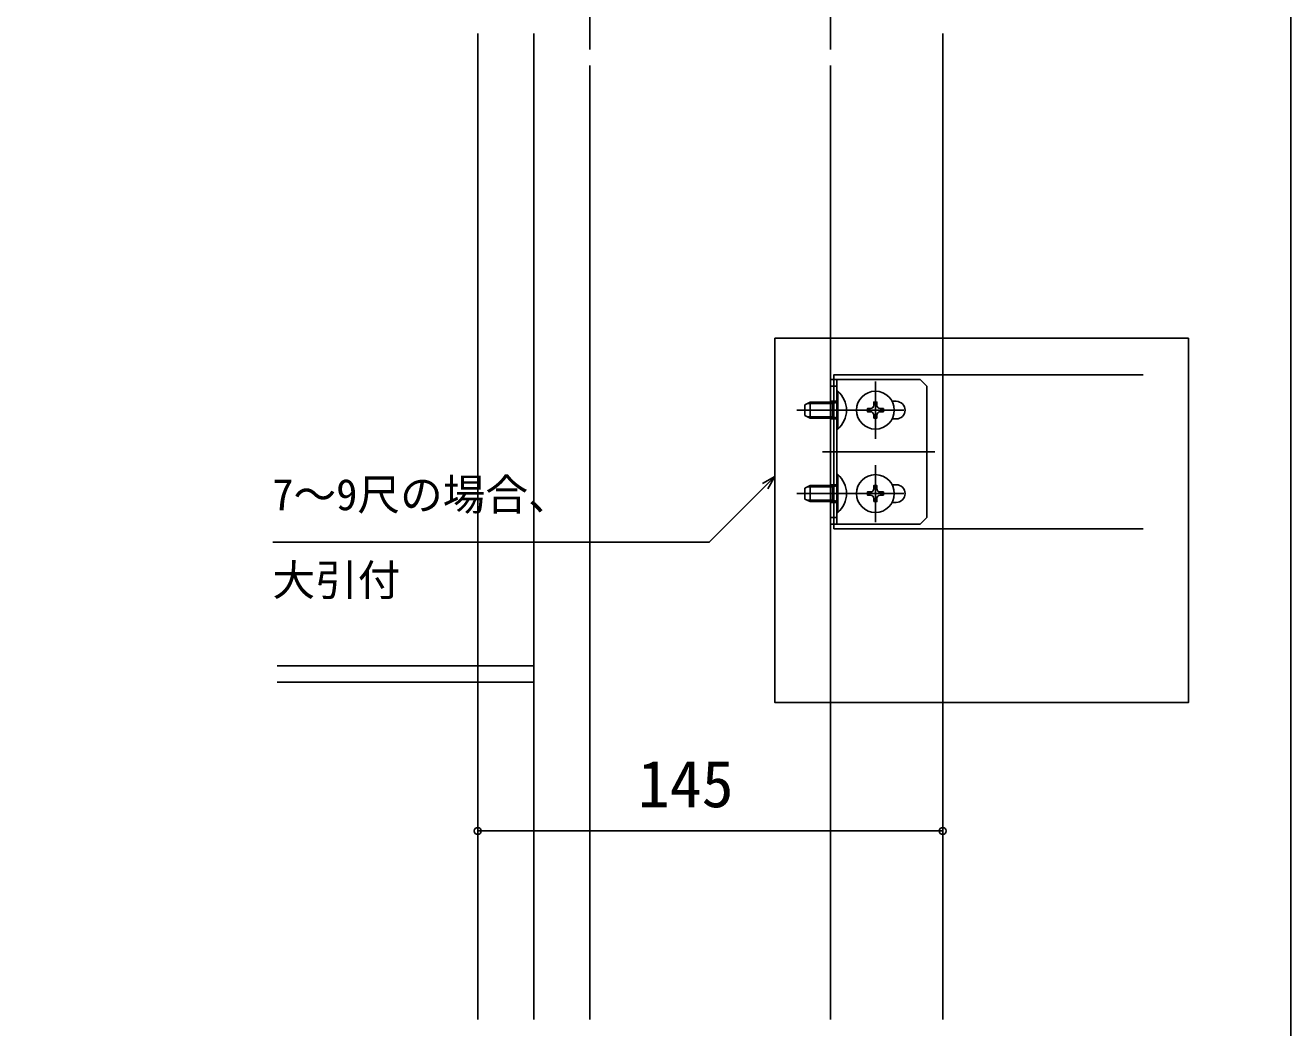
# Model space of a CAD drawing. Units: millimetres, scale not verified. Extents: x -875 to 875, y -1304 to 1297.
# Drawn here: x 480.4 to 875, y -900.9 to -588.5 of the extents above; entities that cross this region are included whole.
import ezdxf
from ezdxf.enums import TextEntityAlignment as Align

# ---------------------------------------------------------------- set-up
doc = ezdxf.new("R2010")
doc.units = ezdxf.units.MM
doc.header["$LTSCALE"] = 8
for name, color, linetype in [('0-4_YKK_12', 2, 'Continuous'), ('0-5_YKK_13', 4, 'Continuous'), ('0-6_YKK_D', 6, 'Continuous'), ('0-7_YKK_ZWAK', 7, 'Continuous')]:
    doc.layers.add(name, color=color, linetype=linetype)
doc.styles.add('ＭＳ ゴシック', font='')
doc.styles.get('ＭＳ ゴシック').set_extended_font_data('MS Gothic')

msp = doc.modelspace()

# ---------------------------------------------------------------- linework, layer by layer
at = {"layer": '0-4_YKK_12'}
for p, q in [((656.5, -596.015), (656.5, -401.7)), ((731.5, -596.015), (731.5, -401.7)), ((621.5, -898.429), (621.5, -591.015)), ((639, -793.2), (639, -591.015)), ((766.5, -898.429), (766.5, -591.015)), ((656.5, -898.429), (656.5, -601.015)), ((731.5, -898.429), (731.5, -601.015)), ((766.5, -697.455), (829, -697.455)), ((745.5, -699.555), (745.5, -717.355)), ((721, -708.455), (738.836, -708.455)), ((754.4, -708.455), (736.6, -708.455)), ((729, -721.45), (764, -721.45)), ((745.5, -725.555), (745.5, -743.355)), ((721, -734.455), (738.948, -734.455)), ((754.4, -734.455), (736.6, -734.455)), ((766.5, -745.455), (732.5, -745.455)), ((766.5, -745.455), (829, -745.455)), ((639, -793.2), (639, -898.429))]:
    msp.add_line(p, q, dxfattribs=at)
msp.add_lwpolyline([(714.196, -686.052), (843.121, -686.052), (843.121, -799.626), (714.196, -799.626)], close=True, dxfattribs=at)
for points in [[(766.5, -697.455), (732.5, -697.455), (732.5, -745.455)], [(639, -788.2), (621.5, -788.2), (559, -788.2)], [(639, -793.2), (621.5, -793.2), (559, -793.2)], [(639, -793.2), (621.5, -793.2), (559, -793.2)]]:
    msp.add_lwpolyline(points, dxfattribs=at)
at = {"layer": '0-5_YKK_13'}
for p, q in [((731.5, -698.95), (731.5, -743.95)), ((759.5, -698.95), (731.5, -698.95)), ((733.5, -700.95), (731.5, -700.95)), ((733.5, -743.95), (733.5, -698.95)), ((761.5, -700.95), (759.5, -698.95)), ((761.5, -741.95), (761.5, -700.95)), ((723.5, -706.755), (725.2, -705.955)), ((732.1, -705.955), (725.2, -705.955)), ((725.2, -710.955), (725.2, -705.955)), ((731.5, -705.696), (733.5, -705.696)), ((732.1, -710.955), (732.1, -705.955)), ((732.1, -705.955), (732.695, -706.171)), ((732.1, -706.388), (733.023, -706.194)), ((733.5, -702.555), (733.5, -714.355)), ((733.748, -702.555), (733.5, -702.555)), ((733.748, -714.355), (733.748, -702.555)), ((750.72, -705.705), (752, -705.705)), ((723.5, -710.155), (723.5, -706.755)), ((725.2, -710.955), (723.5, -710.155)), ((732.1, -706.388), (724.28, -706.388)), ((729, -708.446), (736, -708.446)), ((745, -709.955), (745, -710.955)), ((732.1, -710.522), (724.28, -710.522)), ((732.1, -710.955), (725.2, -710.955)), ((731.5, -711.196), (733.5, -711.196)), ((732.1, -710.522), (733.023, -710.715)), ((732.1, -710.955), (732.695, -710.738)), ((750.72, -711.205), (752, -711.205)), ((733.748, -714.355), (733.5, -714.355)), ((733.5, -728.555), (733.5, -740.355)), ((733.748, -728.555), (733.5, -728.555)), ((733.748, -740.355), (733.748, -728.555)), ((723.5, -732.755), (725.2, -731.955)), ((723.5, -736.155), (723.5, -732.755)), ((732.1, -732.388), (724.28, -732.388)), ((732.1, -731.955), (725.2, -731.955)), ((725.2, -736.955), (725.2, -731.955)), ((731.5, -731.705), (733.5, -731.705)), ((732.1, -736.955), (732.1, -731.955)), ((732.1, -731.955), (732.695, -732.171)), ((732.1, -732.388), (733.023, -732.194)), ((750.72, -731.705), (752, -731.705)), ((725.2, -736.955), (723.5, -736.155)), ((732.1, -736.522), (724.28, -736.522)), ((732.1, -736.955), (725.2, -736.955)), ((729, -734.455), (736, -734.455)), ((731.5, -737.205), (733.5, -737.205)), ((732.1, -736.522), (733.023, -736.715)), ((732.1, -736.955), (732.695, -736.738)), ((745, -735.955), (745, -736.955)), ((750.72, -737.205), (752, -737.205)), ((733.748, -740.355), (733.5, -740.355)), ((733.5, -741.95), (731.5, -741.95)), ((731.5, -743.95), (759.5, -743.95)), ((761.5, -741.95), (759.5, -743.95))]:
    msp.add_line(p, q, dxfattribs=at)
for points in [[(746, -706.955), (746, -705.955), (745, -705.955), (745, -706.955)], [(744, -707.955), (743, -707.955), (743, -708.955), (744, -708.955)], [(745, -710.955), (746, -710.955), (746, -709.955)], [(747, -708.955), (748, -708.955), (748, -707.955), (747, -707.955)], [(746, -732.955), (746, -731.955), (745, -731.955), (745, -732.955)], [(744, -733.955), (743, -733.955), (743, -734.955), (744, -734.955)], [(745, -736.955), (746, -736.955), (746, -735.955)], [(747, -734.955), (748, -734.955), (748, -733.955), (747, -733.955)]]:
    msp.add_lwpolyline(points, dxfattribs=at)
for centre in [(745.5, -708.455), (745.5, -734.455)]:
    msp.add_circle(centre, 5.9, dxfattribs=at)
for centre, radius, start, end in [((732.9, -705.607), 0.6, 250.03043, 0), ((728.8, -708.455), 7.7, 309.98312, 50.01688), ((752, -708.455), 2.75, 270, 90), ((744, -706.955), 1, 270, 0), ((744, -709.955), 1, 0, 90), ((747, -706.955), 1, 180, 270), ((747, -709.955), 1, 90, 180), ((732.9, -711.302), 0.6, 0, 109.96957), ((728.8, -734.455), 7.7, 309.98312, 50.01688), ((732.9, -731.607), 0.6, 250.03043, 0), ((744, -732.955), 1, 270, 0), ((747, -732.955), 1, 180, 270), ((752, -734.455), 2.75, 270, 90), ((732.9, -737.302), 0.6, 0, 109.96957), ((744, -735.955), 1, 0, 90), ((747, -735.955), 1, 90, 180)]:
    msp.add_arc(centre, radius, start, end, dxfattribs=at)
at = {"layer": '0-6_YKK_D'}
for p, q in [((621.5, -834.737), (621.5, -840.626)), ((621.5, -839.626), (766.5, -839.626))]:
    msp.add_line(p, q, dxfattribs=at)
for points in [[(714.196, -729.128), (711.155, -732.168), (693.697, -749.626), (557.566, -749.626)], [(711.97, -732.983), (714.196, -729.128), (710.34, -731.353)]]:
    msp.add_lwpolyline(points, dxfattribs=at)
for centre in [(621.5, -839.626), (766.5, -839.626)]:
    msp.add_circle(centre, 1.075, dxfattribs=at)
at = {"layer": '0-7_YKK_ZWAK'}
msp.add_lwpolyline([(-875, -1304.2), (875, -1304.2), (875, 1245.8)], dxfattribs=at)

# ---------------------------------------------------------------- texts
at = {"layer": '0-6_YKK_D', "style": 'ＭＳ ゴシック'}
for s, height, p in [('7～9尺の場合、', 9.751, (557.42, -742.567)), ('大引付', 9.751, (557.495, -769.21)), ('145', 14.66, (671.386, -836.626))]:
    msp.add_text(s, height=height, dxfattribs=at).set_placement(p, align=Align.BOTTOM_LEFT)

doc.saveas('drawing.dxf')
